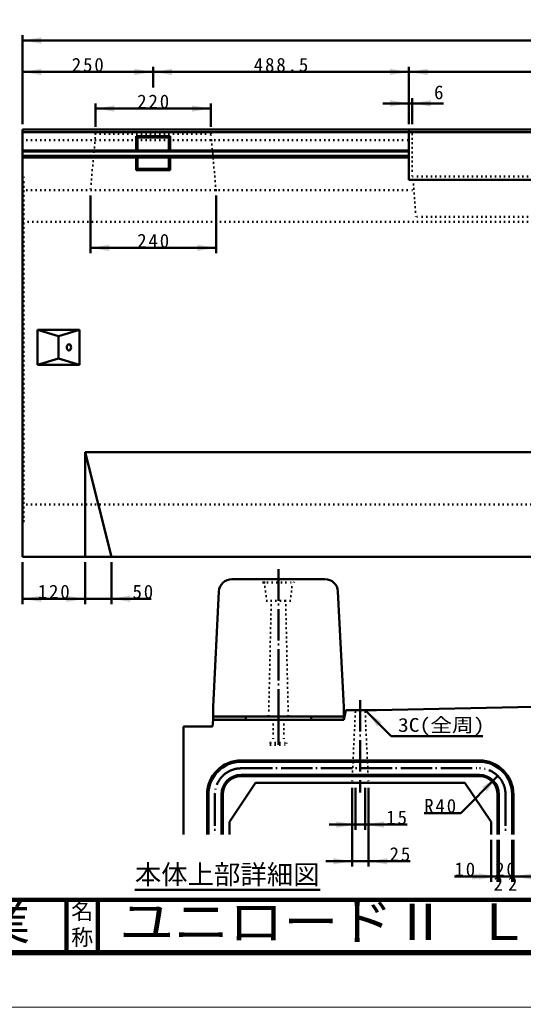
# Model space of a CAD drawing. Units: millimetres, scale not verified. Extents: x -2102 to 2102, y -1485 to 1485.
# Drawn here: x -182 to 780, y -1485 to 400 of the extents above; entities that cross this region are included whole.
import ezdxf
from ezdxf.enums import TextEntityAlignment as Align

# ---------------------------------------------------------------- set-up
doc = ezdxf.new("R2010")
doc.units = ezdxf.units.MM
doc.header["$LTSCALE"] = 5
doc.linetypes.add('DOTTED', pattern=[1.75, 0.25, -1.5])
doc.linetypes.add('LONG_DASHED_DOTTED', pattern=[15.25, 12, -1.5, 0.25, -1.5])
doc.layers.add('0-0_V-nasSTD', color=7, linetype='Continuous', lineweight=35)
doc.layers.add('0-1_0', color=7, linetype='Continuous', lineweight=50)
doc.styles.add('ＭＳ ゴシック', font='')
doc.styles.get('ＭＳ ゴシック').set_extended_font_data('MS Gothic')

msp = doc.modelspace()

# ---------------------------------------------------------------- linework, layer by layer
at = {"layer": '0-0_V-nasSTD', "lineweight": 50}
for p, q in [((-176.763, 190.895), (-176.763, -625.105)), ((-176.763, 190.895), (561.737, 190.895)), ((561.737, 190.895), (561.737, 94.895)), ((1084.737, 190.895), (561.737, 190.895)), ((-176.763, 185.895), (561.737, 185.895)), ((40.937, 178.195), (105.537, 178.195)), ((40.937, 178.195), (43.237, 175.895)), ((40.937, 178.195), (40.937, 150.91)), ((43.237, 175.895), (103.237, 175.895)), ((43.237, 175.895), (43.237, 150.91)), ((103.237, 175.895), (105.537, 178.195)), ((103.237, 175.895), (103.237, 150.91)), ((105.537, 178.195), (105.537, 150.91)), ((823.237, 185.895), (561.737, 185.895)), ((-176.763, 150.91), (561.737, 150.91)), ((-176.763, 148.895), (561.737, 148.895)), ((-176.763, 140.895), (561.737, 140.895)), ((-176.763, 137.537), (561.737, 137.537)), ((40.937, 137.537), (40.937, 113.595)), ((43.237, 137.537), (43.237, 115.895)), ((103.237, 137.537), (103.237, 115.895)), ((105.537, 137.537), (105.537, 113.595)), ((40.937, 113.595), (43.237, 115.895)), ((40.937, 113.595), (105.537, 113.595)), ((43.237, 115.895), (103.237, 115.895)), ((103.237, 115.895), (105.537, 113.595)), ((-147.763, -191.605), (-147.763, -258.605)), ((-147.763, -191.605), (-67.763, -191.605)), ((-107.763, -203.605), (-107.763, -246.605)), ((-67.763, -191.605), (-67.763, -258.605)), ((-147.763, -258.605), (-67.763, -258.605)), ((-56.763, -425.105), (-56.763, -625.105)), ((-56.763, -425.105), (823.237, -425.105)), ((-56.763, -425.105), (-6.763, -625.105)), ((-176.763, -625.105), (1823.237, -625.105)), ((223.673, -667.509), (401.172, -667.509)), ((198.706, -691.228), (187.423, -911.259)), ((437.423, -911.259), (426.139, -691.228)), ((187.423, -911.259), (187.423, -930.009)), ((437.423, -911.259), (437.423, -930.009)), ((187.423, -936.259), (186.173, -948.759)), ((187.423, -930.009), (187.423, -936.259)), ((187.423, -930.009), (437.423, -930.009)), ((249.923, -930.009), (249.923, -936.259)), ((374.923, -930.009), (374.923, -936.259)), ((437.423, -930.009), (437.423, -936.259)), ((131.173, -1155.259), (131.173, -948.759)), ((131.173, -948.759), (186.173, -948.759)), ((178.673, -1078.759), (178.673, -1155.259)), ((203.673, -1078.759), (203.673, -1155.259)), ((733.673, -1078.759), (733.673, -1155.259)), ((758.673, -1078.759), (758.673, -1155.259))]:
    msp.add_line(p, q, dxfattribs=at)
at = {"layer": '0-0_V-nasSTD', "linetype": 'DOTTED', "lineweight": 50}
for p, q in [((567.737, 190.895), (567.737, 94.895)), ((-176.763, 185.895), (561.737, 185.895)), ((-176.763, 170.895), (561.737, 170.895)), ((-36.763, 182.895), (-46.763, 74.895)), ((-36.763, 182.895), (-39.763, 185.895)), ((193.237, 74.895), (183.237, 182.895)), ((-176.763, 108.895), (-173.763, 106.895)), ((-173.763, -557.105), (-173.763, 106.895)), ((823.237, 100.895), (567.737, 100.895)), ((569.487, 94.895), (574.924, 24.176)), ((-176.763, 84.895), (-173.763, 86.895)), ((-176.763, 74.895), (571.024, 74.895)), ((823.237, 24.176), (574.924, 24.176)), ((823.237, 14.895), (-176.763, 14.895)), ((-176.763, -525.105), (823.237, -525.105)), ((-176.763, -535.105), (-173.763, -537.105)), ((-176.763, -559.105), (-173.763, -557.105)), ((279.923, -667.509), (283.048, -673.759)), ((283.048, -673.759), (341.798, -673.759)), ((285.548, -673.759), (289.923, -708.759)), ((334.923, -708.759), (339.298, -673.759)), ((341.798, -673.759), (344.923, -667.509)), ((289.923, -708.759), (334.923, -708.759)), ((298.673, -708.759), (293.673, -930.009)), ((326.173, -708.759), (331.173, -930.009))]:
    msp.add_line(p, q, dxfattribs=at)
at = {"layer": '0-0_V-nasSTD', "linetype": 'LONG_DASHED_DOTTED', "lineweight": 50}
for p, q in [((312.423, -648.759), (312.423, -948.759)), ((191.173, -1078.759), (191.173, -1155.259)), ((746.173, -1078.759), (746.173, -1155.259))]:
    msp.add_line(p, q, dxfattribs=at)
at = {"layer": '0-0_V-nasSTD', "lineweight": 100}
for p, q in [((-92.5, -1280), (-92.5, -1380)), ((-32.5, -1280), (-32.5, -1380)), ((-1997.5, -1380), (1997.5, -1380))]:
    msp.add_line(p, q, dxfattribs=at)
at = {"layer": '0-0_V-nasSTD', "lineweight": 18}
for points in [[(-2102.5, -1485), (-2102.5, 1485), (2102.5, 1485), (2102.5, -1485)], [(-2002.5, -1385), (-2002.5, 1385), (2002.5, 1385), (2002.5, -1385)]]:
    msp.add_lwpolyline(points, close=True, dxfattribs=at)
at = {"layer": '0-0_V-nasSTD', "lineweight": 50}
for points in [[(1084.737, 190.895), (1084.737, 94.895), (561.737, 94.895)], [(-147.763, -191.605), (-107.763, -203.605), (-67.763, -191.605)], [(-147.763, -258.605), (-107.763, -246.605), (-67.763, -258.605)]]:
    msp.add_lwpolyline(points, dxfattribs=at)
at = {"layer": '0-0_V-nasSTD', "linetype": 'DOTTED', "lineweight": 50}
msp.add_lwpolyline([(-36.763, 182.895), (183.237, 182.895), (186.237, 185.895)], dxfattribs=at)
at = {"layer": '0-0_V-nasSTD', "lineweight": 50}
for centre, radius, start, end in [((223.673, -692.509), 25, 90, 177.06433), ((401.172, -692.509), 25, 2.93567, 90), ((241.173, -1078.759), 62.5, 90, 180), ((696.173, -1078.759), 62.5, 0, 90), ((241.173, -1078.759), 37.5, 90, 180), ((696.173, -1078.759), 37.5, 0, 90)]:
    msp.add_arc(centre, radius, start, end, dxfattribs=at)
at = {"layer": '0-0_V-nasSTD', "linetype": 'LONG_DASHED_DOTTED', "lineweight": 50}
for centre, start, end in [((241.173, -1078.759), 90, 180), ((696.173, -1078.759), 0, 90)]:
    msp.add_arc(centre, 50, start, end, dxfattribs=at)
at = {"layer": '0-0_V-nasSTD', "lineweight": 50}
msp.add_ellipse((-87.763, -225.105), major_axis=(0, 6), ratio=0.707107, dxfattribs=at)
at = {"layer": '0-0_V-nasSTD'}
for points in [[(-176.763, 360.895), (-140.763, 354.895), (-140.763, 366.895)], [(-176.763, 300.895), (-140.763, 294.895), (-140.763, 306.895)], [(37.237, 294.895), (37.237, 306.895), (73.237, 300.895)], [(73.237, 300.895), (109.237, 294.895), (109.237, 306.895)], [(525.737, 294.895), (525.737, 306.895), (561.737, 300.895)], [(561.737, 300.895), (597.737, 294.895), (597.737, 306.895)], [(525.737, 234.895), (525.737, 246.895), (561.737, 240.895)], [(567.737, 240.895), (603.737, 234.895), (603.737, 246.895)], [(-36.763, 230.895), (-0.763, 224.895), (-0.763, 236.895)], [(147.237, 224.895), (147.237, 236.895), (183.237, 230.895)], [(-46.763, -35.105), (-10.763, -41.105), (-10.763, -29.105)], [(157.237, -41.105), (157.237, -29.105), (193.237, -35.105)], [(-176.763, -705.105), (-140.763, -711.105), (-140.763, -699.105)], [(-92.763, -711.105), (-92.763, -699.105), (-56.763, -705.105)], [(-6.763, -705.105), (29.237, -711.105), (29.237, -699.105)], [(479.923, -919.384), (501.136, -949.082), (509.621, -940.597)], [(187.423, -936.259), (187.423, -930.009), (249.923, -930.009)], [(187.423, -936.259), (249.923, -936.259), (249.923, -930.009)], [(374.923, -936.259), (374.923, -930.009), (437.423, -930.009)], [(374.923, -936.259), (437.423, -936.259), (437.423, -930.009)], [(701.83, -1064.617), (710.315, -1073.102), (731.528, -1043.403)], [(423.298, -1142.259), (423.298, -1130.259), (459.298, -1136.259)], [(478.048, -1136.259), (514.048, -1142.259), (514.048, -1130.259)], [(417.048, -1212.259), (417.048, -1200.259), (453.048, -1206.259)], [(484.298, -1206.259), (520.298, -1212.259), (520.298, -1200.259)], [(682.673, -1241.259), (682.673, -1229.259), (718.673, -1235.259)], [(695.173, -1241.259), (695.173, -1229.259), (731.173, -1235.259)], [(761.173, -1235.259), (797.173, -1241.259), (797.173, -1229.259)]]:
    msp.add_solid(points, dxfattribs=at)
at = {"layer": '0-1_0'}
for p, q in [((-176.763, 200.895), (-176.763, 370.895)), ((-176.763, 360.895), (1823.237, 360.895)), ((73.237, 270.895), (73.237, 310.895)), ((561.737, 200.895), (561.737, 310.895)), ((-176.763, 300.895), (73.237, 300.895)), ((73.237, 300.895), (561.737, 300.895)), ((561.737, 300.895), (1084.737, 300.895)), ((567.737, 200.895), (567.737, 250.895)), ((-36.763, 195.895), (-36.763, 240.895)), ((-36.763, 230.895), (183.237, 230.895)), ((183.237, 195.895), (183.237, 240.895)), ((511.737, 240.895), (561.737, 240.895)), ((561.737, 240.895), (567.737, 240.895)), ((627.737, 240.895), (567.737, 240.895)), ((-46.763, 64.895), (-46.763, -45.105)), ((193.237, 64.895), (193.237, -45.105)), ((-46.763, -35.105), (193.237, -35.105)), ((-176.763, -635.105), (-176.763, -715.105)), ((-56.763, -635.105), (-56.763, -715.105)), ((-6.763, -635.105), (-6.763, -715.105)), ((69.215, -705.105), (-6.763, -705.105)), ((441.173, -917.509), (437.423, -936.259)), ((441.173, -917.509), (499.923, -917.509)), ((479.923, -919.384), (527.633, -967.094)), ((437.423, -936.259), (187.423, -936.259)), ((702.633, -967.094), (527.633, -967.094)), ((241.173, -1013.759), (696.173, -1013.759)), ((241.173, -1016.259), (696.173, -1016.259)), ((241.173, -1041.259), (696.173, -1041.259)), ((241.173, -1043.759), (696.173, -1043.759)), ((660.817, -1114.114), (731.528, -1043.403)), ((268.673, -1056.259), (218.673, -1131.259)), ((268.673, -1056.259), (668.673, -1056.259)), ((453.048, -1056.259), (484.298, -1056.259)), ((453.048, -1066.259), (453.048, -1216.259)), ((459.298, -1066.259), (459.298, -1146.259)), ((478.048, -1066.259), (478.048, -1146.259)), ((484.298, -1066.259), (484.298, -1216.259)), ((668.673, -1056.259), (718.673, -1131.259)), ((176.173, -1118.759), (176.173, -1078.759)), ((206.173, -1118.759), (206.173, -1078.759)), ((731.173, -1078.759), (731.173, -1118.759)), ((761.173, -1078.759), (761.173, -1118.759)), ((176.173, -1155.259), (176.173, -1118.759)), ((206.173, -1155.259), (206.173, -1118.759)), ((218.673, -1131.259), (218.673, -1155.259)), ((660.817, -1114.114), (590.817, -1114.114)), ((718.673, -1131.259), (718.673, -1155.259)), ((731.173, -1118.759), (731.173, -1155.259)), ((761.173, -1118.759), (761.173, -1155.259)), ((409.298, -1136.259), (459.298, -1136.259)), ((459.298, -1136.259), (478.048, -1136.259)), ((558.048, -1136.259), (478.048, -1136.259)), ((718.673, -1165.259), (718.673, -1245.259)), ((731.173, -1165.259), (731.173, -1245.259)), ((733.673, -1165.259), (733.673, -1245.259)), ((758.673, -1165.259), (758.673, -1245.259)), ((761.173, -1165.259), (761.173, -1245.259)), ((403.048, -1206.259), (453.048, -1206.259)), ((453.048, -1206.259), (484.298, -1206.259)), ((564.298, -1206.259), (484.298, -1206.259)), ((648.673, -1235.259), (718.673, -1235.259)), ((718.673, -1235.259), (731.173, -1235.259)), ((768.985, -1235.259), (776.798, -1235.259)), ((38.187, -1261.044), (392.196, -1261.044))]:
    msp.add_line(p, q, dxfattribs=at)
at = {"layer": '0-1_0', "linetype": 'LONG_DASHED_DOTTED'}
for p, q in [((468.673, -898.759), (468.673, -1075.009)), ((312.423, -927.509), (312.423, -983.759)), ((241.173, -1028.759), (696.173, -1028.759))]:
    msp.add_line(p, q, dxfattribs=at)
at = {"layer": '0-1_0', "linetype": 'DOTTED'}
for p, q in [((459.298, -921.259), (453.048, -1056.259)), ((478.048, -921.259), (484.298, -1056.259)), ((302.534, -936.259), (302.534, -980.009)), ((322.534, -936.259), (322.534, -980.009)), ((297.534, -980.009), (327.534, -980.009)), ((297.534, -980.009), (297.534, -983.759)), ((327.534, -980.009), (327.534, -983.759)), ((297.534, -983.759), (327.534, -983.759))]:
    msp.add_line(p, q, dxfattribs=at)
at = {"layer": '0-1_0', "lineweight": 100}
msp.add_line((-1997.5, -1280), (1997.5, -1280), dxfattribs=at)
at = {"layer": '0-1_0'}
for points in [[(-176.763, -705.105), (-56.763, -705.105), (-6.763, -705.105)], [(499.923, -917.509), (799.923, -911.259), (806.173, -917.509)], [(731.173, -1235.259), (733.673, -1235.259), (758.673, -1235.259), (761.173, -1235.259), (806.173, -1235.259)]]:
    msp.add_lwpolyline(points, dxfattribs=at)
at = {"layer": '0-1_0', "linetype": 'DOTTED'}
for points in [[(459.298, -921.259), (455.548, -917.509), (481.798, -917.509)], [(459.298, -921.259), (478.048, -921.259), (481.798, -917.509)]]:
    msp.add_lwpolyline(points, dxfattribs=at)
at = {"layer": '0-1_0'}
for centre, radius, start, end in [((241.173, -1078.759), 65, 90, 180), ((696.173, -1078.759), 65, 0, 90), ((241.173, -1078.759), 35, 90, 180), ((696.173, -1078.759), 35, 0, 90)]:
    msp.add_arc(centre, radius, start, end, dxfattribs=at)

# ---------------------------------------------------------------- texts
at = {"layer": '0-0_V-nasSTD', "style": 'ＭＳ ゴシック'}
for s, height, p in [('6', 26.39, (609.737, 240.895)), ('本体上部詳細図', 36.95, (38.187, -1261.044)), ('2', 26.39, (723.423, -1270.259)), ('2', 26.39, (750.923, -1270.259)), ('名', 30.79, (-83.518, -1326.001)), ('称', 30.79, (-83.524, -1375.99))]:
    msp.add_text(s, height=height, dxfattribs=at).set_placement(p, align=Align.BOTTOM_LEFT)
for s, height, width, p in [('3C(全周)', 26.39, 1.15, (540.633, -967.094)), ('株式会社船生コンクリート工業', 69.65, 1.1, (-1624.221, -1377.45)), ('ユニロードⅡ Ｌ集水', 69.65, 1.1, (8.5, -1377.53))]:
    msp.add_text(s, height=height, dxfattribs=dict(at, width=width)).set_placement(p, align=Align.BOTTOM_LEFT)
at = {"layer": '0-0_V-nasSTD', "char_height": 26.39, "attachment_point": 7, "style": 'ＭＳ ゴシック'}
for s, insert in [('\\T1.2;250', (-82.363, 300.895)), ('\\T1.2;488.5', (265.287, 300.895)), ('\\T1.2;220', (42.637, 230.895)), ('\\T1.2;240', (42.637, -35.105)), ('\\T1.2;120', (-147.363, -705.105)), ('\\T1.2;50', (33.637, -705.108)), ('\\T1.2;R40', (590.817, -1114.114)), ('\\T1.2;15', (518.448, -1136.259)), ('\\T1.2;25', (524.698, -1206.259)), ('\\T1.2;10', (648.673, -1235.259)), ('\\T1.2;20', (726.373, -1235.259))]:
    msp.add_mtext(s, dxfattribs=dict(at, insert=insert))

doc.saveas('drawing.dxf')
